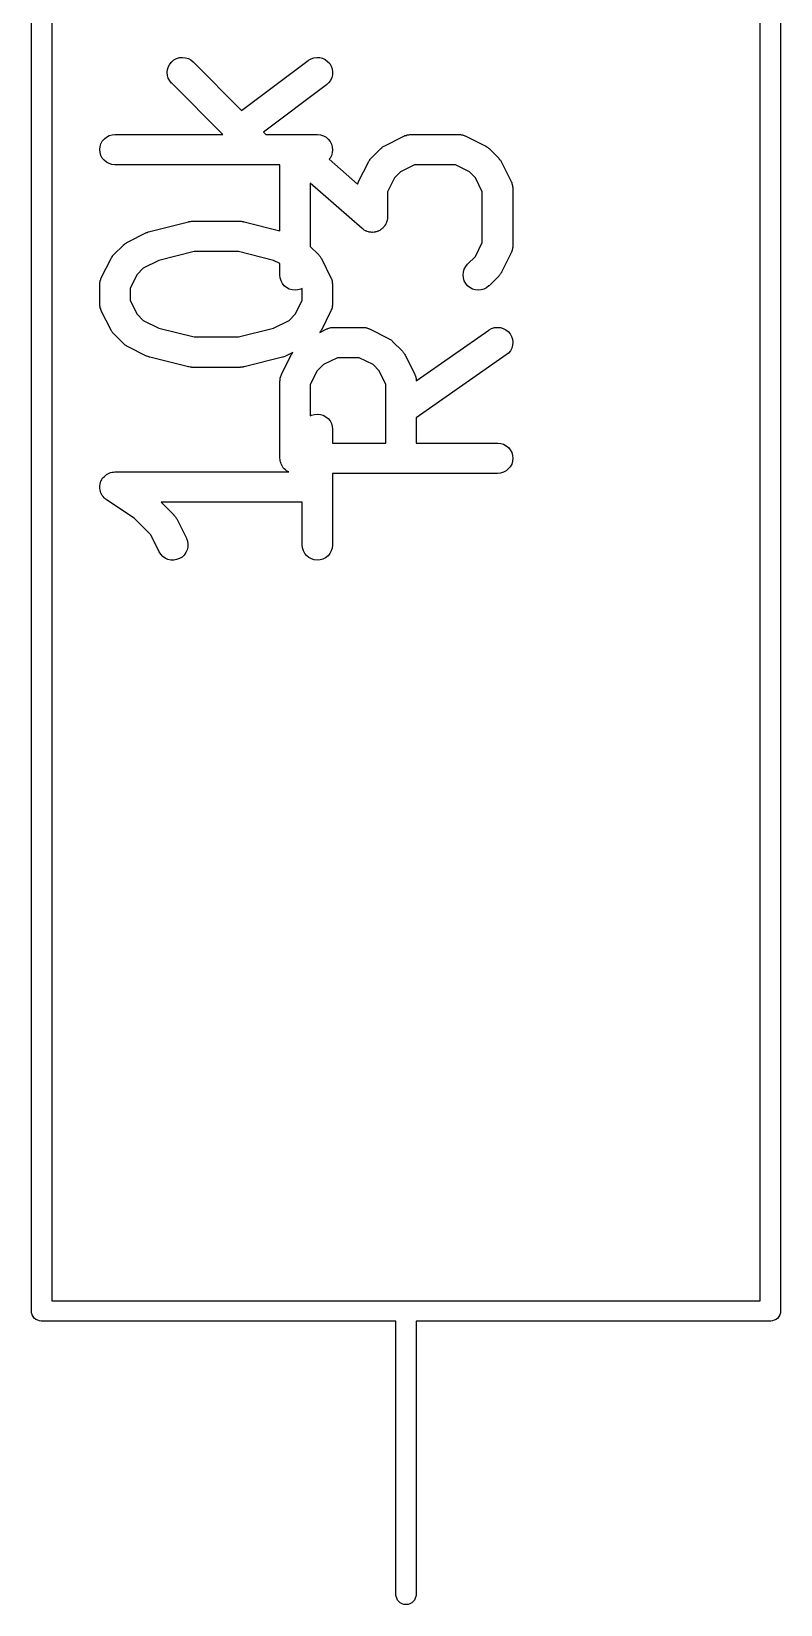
# Model space of a CAD drawing. Extents: x 118.6 to 187.3, y -130.9 to -41.9.
# Drawn here: x 164.52 to 168.22, y -54.66 to -46.89 of the extents above; entities that cross this region are included whole.
import ezdxf

# ---------------------------------------------------------------- set-up
doc = ezdxf.new("R2010")
doc.units = 0
doc.layers.add('BLACK', color=7, linetype='CONTINUOUS')

msp = doc.modelspace()

# ---------------------------------------------------------------- linework, layer by layer
at = {"layer": 'BLACK', "linetype": 'CONTINUOUS'}
for p, q in [((164.52, -53.2075), (164.52, -43.3124)), ((168.22, -43.3124), (168.22, -53.2076)), ((164.62, -43.36), (164.62, -53.16)), ((168.12, -53.16), (168.12, -43.36)), ((165.191, -47.0925), (165.192, -47.078)), ((165.192, -47.078), (165.197, -47.064)), ((165.197, -47.064), (165.204, -47.0512)), ((165.204, -47.0512), (165.213, -47.0399)), ((165.213, -47.0399), (165.224, -47.0307)), ((165.224, -47.0307), (165.237, -47.0239)), ((165.237, -47.0239), (165.251, -47.0197)), ((165.251, -47.0197), (165.266, -47.0183)), ((165.266, -47.0183), (165.281, -47.0198)), ((165.281, -47.0198), (165.295, -47.0241)), ((165.295, -47.0241), (165.307, -47.031)), ((165.307, -47.031), (165.319, -47.0403)), ((165.319, -47.0403), (165.558, -47.28)), ((165.558, -47.28), (165.887, -47.0333)), ((165.887, -47.0333), (165.888, -47.0327)), ((165.888, -47.0327), (165.901, -47.0253)), ((165.901, -47.0253), (165.915, -47.0205)), ((165.915, -47.0205), (165.929, -47.0184)), ((165.929, -47.0184), (165.944, -47.0192)), ((165.944, -47.0192), (165.958, -47.0228)), ((165.958, -47.0228), (165.971, -47.0291)), ((165.971, -47.0291), (165.983, -47.0379)), ((165.983, -47.0379), (165.993, -47.0488)), ((165.993, -47.0488), (166, -47.0613)), ((166, -47.0613), (166.005, -47.0751)), ((166.005, -47.0751), (166.007, -47.0896)), ((165.192, -47.1071), (165.191, -47.0925)), ((165.196, -47.1212), (165.192, -47.1071)), ((165.203, -47.1342), (165.196, -47.1212)), ((165.212, -47.1456), (165.203, -47.1342)), ((165.213, -47.1464), (165.212, -47.1456)), ((165.466, -47.3993), (165.213, -47.1464)), ((165.977, -47.1533), (165.666, -47.3872)), ((165.988, -47.1435), (165.977, -47.1533)), ((165.997, -47.1317), (165.988, -47.1435)), ((166.003, -47.1184), (165.997, -47.1317)), ((166.007, -47.1042), (166.003, -47.1184)), ((166.007, -47.0896), (166.007, -47.1042)), ((165.666, -47.3872), (165.678, -47.3993)), ((164.857, -47.4738), (164.859, -47.4592)), ((164.859, -47.4883), (164.857, -47.4738)), ((164.859, -47.4592), (164.863, -47.4452)), ((164.863, -47.4452), (164.87, -47.4323)), ((164.87, -47.4323), (164.88, -47.4211)), ((164.88, -47.4211), (164.891, -47.4118)), ((164.891, -47.4118), (164.904, -47.4049)), ((164.904, -47.4049), (164.918, -47.4007)), ((164.918, -47.4007), (164.932, -47.3993)), ((164.932, -47.3993), (165.466, -47.3993)), ((165.678, -47.3993), (165.932, -47.3993)), ((165.932, -47.3993), (165.933, -47.3993)), ((165.933, -47.3993), (165.948, -47.4009)), ((165.948, -47.4009), (165.962, -47.4053)), ((165.962, -47.4053), (165.975, -47.4124)), ((165.975, -47.4124), (165.986, -47.4218)), ((165.986, -47.4218), (165.995, -47.4332)), ((165.995, -47.4332), (166.002, -47.4462)), ((166.002, -47.4462), (166.006, -47.4602)), ((166.006, -47.4602), (166.007, -47.4748)), ((166.198, -47.5165), (166.246, -47.4689)), ((166.246, -47.4681), (166.25, -47.4655)), ((166.246, -47.4689), (166.246, -47.4681)), ((166.25, -47.4655), (166.253, -47.4626)), ((166.253, -47.4626), (166.255, -47.4609)), ((166.255, -47.4609), (166.258, -47.459)), ((166.258, -47.459), (166.261, -47.4571)), ((166.261, -47.4571), (166.265, -47.4548)), ((166.265, -47.4548), (166.36, -47.4072)), ((166.36, -47.4072), (166.361, -47.4067)), ((166.361, -47.4067), (166.363, -47.406)), ((166.363, -47.406), (166.365, -47.4049)), ((166.365, -47.4049), (166.37, -47.4035)), ((166.37, -47.4035), (166.375, -47.4017)), ((166.375, -47.4017), (166.377, -47.4014)), ((166.377, -47.4014), (166.379, -47.4007)), ((166.379, -47.4007), (166.384, -47.4002)), ((166.384, -47.4002), (166.389, -47.3994)), ((166.389, -47.3994), (166.392, -47.3995)), ((166.392, -47.3995), (166.394, -47.3993)), ((166.394, -47.3993), (166.632, -47.3993)), ((166.632, -47.3993), (166.633, -47.3993)), ((166.633, -47.3993), (166.635, -47.3995)), ((166.635, -47.3995), (166.637, -47.3995)), ((166.637, -47.3995), (166.642, -47.4004)), ((166.642, -47.4004), (166.647, -47.4009)), ((166.647, -47.4009), (166.65, -47.4016)), ((166.65, -47.4016), (166.652, -47.402)), ((166.652, -47.402), (166.657, -47.4038)), ((166.657, -47.4038), (166.661, -47.4053)), ((166.661, -47.4053), (166.663, -47.4064)), ((166.663, -47.4064), (166.665, -47.4072)), ((166.665, -47.4072), (166.761, -47.4548)), ((166.761, -47.4548), (166.762, -47.4553)), ((166.762, -47.4553), (166.765, -47.4576)), ((166.765, -47.4576), (166.769, -47.4596)), ((166.769, -47.4596), (166.771, -47.4616)), ((166.771, -47.4616), (166.774, -47.4633)), ((166.774, -47.4633), (166.777, -47.4662)), ((166.777, -47.4662), (166.78, -47.4689)), ((166.78, -47.4689), (166.828, -47.5165)), ((164.863, -47.5024), (164.859, -47.4883)), ((164.87, -47.5154), (164.863, -47.5024)), ((164.879, -47.5268), (164.87, -47.5154)), ((164.89, -47.5362), (164.879, -47.5268)), ((164.903, -47.5432), (164.89, -47.5362)), ((164.917, -47.5476), (164.903, -47.5432)), ((164.931, -47.5493), (164.917, -47.5476)), ((164.932, -47.5493), (164.931, -47.5493)), ((165.747, -47.5493), (164.932, -47.5493)), ((165.747, -47.8745), (165.747, -47.5493)), ((165.995, -47.5162), (165.99, -47.5215)), ((165.99, -47.5215), (166.131, -47.6447)), ((166.002, -47.5033), (165.995, -47.5162)), ((166.006, -47.4894), (166.002, -47.5033)), ((166.007, -47.4748), (166.006, -47.4894)), ((166.136, -47.6312), (166.184, -47.536)), ((166.184, -47.535), (166.187, -47.5315)), ((166.184, -47.536), (166.184, -47.535)), ((166.187, -47.5315), (166.189, -47.5278)), ((166.189, -47.5278), (166.191, -47.5254)), ((166.191, -47.5254), (166.192, -47.5228)), ((166.192, -47.5228), (166.195, -47.5197)), ((166.195, -47.5197), (166.198, -47.5165)), ((166.412, -47.5493), (166.343, -47.5835)), ((166.614, -47.5493), (166.412, -47.5493)), ((166.683, -47.5835), (166.614, -47.5493)), ((166.828, -47.5165), (166.829, -47.5172)), ((166.829, -47.5172), (166.831, -47.5205)), ((166.831, -47.5205), (166.834, -47.5236)), ((166.834, -47.5236), (166.836, -47.5262)), ((166.836, -47.5262), (166.838, -47.5287)), ((166.838, -47.5287), (166.84, -47.5324)), ((166.84, -47.5324), (166.842, -47.536)), ((166.842, -47.536), (166.889, -47.6312)), ((166.313, -47.6139), (166.278, -47.6825)), ((166.343, -47.5835), (166.313, -47.6139)), ((166.713, -47.6139), (166.683, -47.5835)), ((166.747, -47.6825), (166.713, -47.6139)), ((166.154, -47.8641), (165.897, -47.6396)), ((165.897, -47.6396), (165.897, -47.9523)), ((166.131, -47.6447), (166.133, -47.6401)), ((166.133, -47.6401), (166.134, -47.6352)), ((166.134, -47.6352), (166.135, -47.6333)), ((166.135, -47.6333), (166.136, -47.6312)), ((166.278, -47.6825), (166.278, -47.8076)), ((166.747, -47.9328), (166.747, -47.6825)), ((166.889, -47.6312), (166.89, -47.6322)), ((166.89, -47.6322), (166.891, -47.6342)), ((166.891, -47.6342), (166.892, -47.6362)), ((166.892, -47.6362), (166.893, -47.6411)), ((166.893, -47.6411), (166.895, -47.6459)), ((166.895, -47.6459), (166.895, -47.6481)), ((166.895, -47.6481), (166.896, -47.6502)), ((166.896, -47.6502), (166.896, -47.6553)), ((166.896, -47.6553), (166.897, -47.6604)), ((166.897, -47.6604), (166.897, -47.6626)), ((166.897, -47.6626), (166.897, -47.6648)), ((166.897, -47.6648), (166.897, -47.9505)), ((165.105, -47.8777), (165.295, -47.8301)), ((165.295, -47.8301), (165.296, -47.8298)), ((165.296, -47.8298), (165.297, -47.8297)), ((165.297, -47.8297), (165.299, -47.8293)), ((165.299, -47.8293), (165.305, -47.8287)), ((165.305, -47.8287), (165.311, -47.8279)), ((165.311, -47.8279), (165.312, -47.828)), ((165.312, -47.828), (165.313, -47.8279)), ((165.313, -47.8279), (165.551, -47.8279)), ((165.551, -47.8279), (165.552, -47.8279)), ((165.552, -47.8279), (165.554, -47.828)), ((165.554, -47.828), (165.555, -47.8279)), ((165.555, -47.8279), (165.561, -47.8288)), ((165.561, -47.8288), (165.567, -47.8295)), ((165.567, -47.8295), (165.568, -47.8299)), ((165.568, -47.8299), (165.57, -47.8301)), ((165.57, -47.8301), (165.747, -47.8745)), ((166.256, -47.8612), (166.252, -47.8642)), ((166.258, -47.8592), (166.256, -47.8612)), ((166.259, -47.8574), (166.258, -47.8592)), ((166.262, -47.8536), (166.259, -47.8574)), ((166.265, -47.85), (166.262, -47.8536)), ((166.266, -47.8477), (166.265, -47.85)), ((166.268, -47.8456), (166.266, -47.8477)), ((166.27, -47.8413), (166.268, -47.8456)), ((166.272, -47.8372), (166.27, -47.8413)), ((166.273, -47.8347), (166.272, -47.8372)), ((166.274, -47.8323), (166.273, -47.8347)), ((166.275, -47.8277), (166.274, -47.8323)), ((166.277, -47.8232), (166.275, -47.8277)), ((166.278, -47.818), (166.277, -47.8206)), ((166.277, -47.8206), (166.277, -47.8232)), ((166.278, -47.8076), (166.278, -47.8087)), ((166.278, -47.8087), (166.278, -47.8133)), ((166.278, -47.8133), (166.278, -47.818)), ((164.979, -47.9417), (164.982, -47.9388)), ((164.982, -47.9388), (164.984, -47.9371)), ((164.984, -47.9371), (164.987, -47.9352)), ((164.987, -47.9352), (164.991, -47.9333)), ((164.991, -47.9333), (164.994, -47.931)), ((164.994, -47.931), (165.089, -47.8834)), ((165.089, -47.8834), (165.09, -47.8829)), ((165.09, -47.8829), (165.091, -47.8828)), ((165.091, -47.8826), (165.097, -47.8803)), ((165.091, -47.8828), (165.091, -47.8826)), ((165.097, -47.8803), (165.104, -47.8779)), ((165.104, -47.8778), (165.105, -47.8777)), ((165.104, -47.8779), (165.104, -47.8778)), ((166.158, -47.8668), (166.154, -47.8641)), ((166.161, -47.8698), (166.158, -47.8668)), ((166.164, -47.871), (166.161, -47.8698)), ((166.166, -47.8726), (166.164, -47.871)), ((166.17, -47.8745), (166.166, -47.8726)), ((166.174, -47.8768), (166.17, -47.8745)), ((166.177, -47.8775), (166.174, -47.8768)), ((166.179, -47.8786), (166.177, -47.8775)), ((166.184, -47.8797), (166.179, -47.8786)), ((166.188, -47.8811), (166.184, -47.8797)), ((166.191, -47.8814), (166.188, -47.8811)), ((166.193, -47.882), (166.191, -47.8814)), ((166.198, -47.8821), (166.193, -47.882)), ((166.203, -47.8826), (166.198, -47.8821)), ((166.205, -47.8824), (166.203, -47.8826)), ((166.208, -47.8825), (166.205, -47.8824)), ((166.213, -47.8817), (166.208, -47.8825)), ((166.217, -47.8813), (166.213, -47.8817)), ((166.22, -47.8805), (166.217, -47.8813)), ((166.223, -47.8801), (166.22, -47.8805)), ((166.227, -47.8785), (166.223, -47.8801)), ((166.231, -47.8772), (166.227, -47.8785)), ((166.234, -47.8759), (166.231, -47.8772)), ((166.236, -47.875), (166.234, -47.8759)), ((166.24, -47.8726), (166.236, -47.875)), ((166.244, -47.8704), (166.24, -47.8726)), ((166.246, -47.8687), (166.244, -47.8704)), ((166.249, -47.8673), (166.246, -47.8687)), ((166.252, -47.8642), (166.249, -47.8673)), ((166.713, -48.0013), (166.747, -47.9328)), ((164.865, -48.1074), (164.913, -48.0122)), ((164.913, -48.0112), (164.916, -48.0077)), ((164.913, -48.0122), (164.913, -48.0112)), ((164.916, -48.0077), (164.918, -48.004)), ((164.918, -48.004), (164.92, -48.0016)), ((164.92, -48.0016), (164.921, -47.999)), ((164.921, -47.999), (164.924, -47.9959)), ((164.924, -47.9959), (164.927, -47.9927)), ((164.927, -47.9927), (164.975, -47.9451)), ((164.975, -47.9443), (164.979, -47.9417)), ((164.975, -47.9451), (164.975, -47.9443)), ((165.323, -47.9779), (165.149, -48.0212)), ((165.542, -47.9779), (165.323, -47.9779)), ((165.716, -48.0212), (165.542, -47.9779)), ((165.897, -47.9523), (165.938, -47.9927)), ((165.938, -47.9927), (165.939, -47.9934)), ((165.939, -47.9934), (165.941, -47.9967)), ((165.941, -47.9967), (165.944, -47.9998)), ((165.944, -47.9998), (165.946, -48.0024)), ((165.946, -48.0024), (165.948, -48.0049)), ((165.948, -48.0049), (165.95, -48.0086)), ((165.95, -48.0086), (165.952, -48.0122)), ((165.952, -48.0122), (165.999, -48.1074)), ((166.674, -48.0403), (166.713, -48.0013)), ((166.889, -47.984), (166.842, -48.0793)), ((166.89, -47.982), (166.889, -47.984)), ((166.891, -47.98), (166.89, -47.982)), ((166.893, -47.9751), (166.891, -47.98)), ((166.895, -47.9703), (166.893, -47.9751)), ((166.896, -47.9661), (166.895, -47.9682)), ((166.895, -47.9682), (166.895, -47.9703)), ((166.897, -47.9559), (166.896, -47.961)), ((166.896, -47.961), (166.896, -47.9661)), ((166.897, -47.9505), (166.897, -47.9515)), ((166.897, -47.9515), (166.897, -47.9537)), ((166.897, -47.9537), (166.897, -47.9559)), ((165.042, -48.0901), (165.007, -48.1587)), ((165.072, -48.0597), (165.042, -48.0901)), ((165.149, -48.0212), (165.072, -48.0597)), ((165.747, -48.0371), (165.716, -48.0212)), ((165.747, -48.0933), (165.747, -48.0371)), ((165.749, -48.1079), (165.747, -48.0933)), ((166.652, -48.0931), (166.654, -48.0785)), ((166.654, -48.1076), (166.652, -48.0931)), ((166.654, -48.0785), (166.658, -48.0645)), ((166.658, -48.0645), (166.665, -48.0516)), ((166.665, -48.0516), (166.674, -48.0403)), ((166.83, -48.0955), (166.828, -48.0987)), ((166.833, -48.0925), (166.83, -48.0955)), ((166.835, -48.0898), (166.833, -48.0925)), ((166.837, -48.0874), (166.835, -48.0898)), ((166.839, -48.0837), (166.837, -48.0874)), ((166.841, -48.0802), (166.839, -48.0837)), ((166.842, -48.0793), (166.841, -48.0802)), ((164.857, -48.1399), (164.858, -48.1377)), ((164.857, -48.141), (164.857, -48.1399)), ((164.857, -48.2362), (164.857, -48.141)), ((164.858, -48.1304), (164.859, -48.1254)), ((164.858, -48.1355), (164.858, -48.1304)), ((164.858, -48.1377), (164.858, -48.1355)), ((164.859, -48.1254), (164.86, -48.1233)), ((164.86, -48.1211), (164.862, -48.1163)), ((164.86, -48.1233), (164.86, -48.1211)), ((164.862, -48.1163), (164.863, -48.1114)), ((164.863, -48.1114), (164.865, -48.1095)), ((164.865, -48.1095), (164.865, -48.1074)), ((165.007, -48.1587), (165.007, -48.2185)), ((165.753, -48.1219), (165.749, -48.1079)), ((165.76, -48.1348), (165.753, -48.1219)), ((165.769, -48.1462), (165.76, -48.1348)), ((165.78, -48.1555), (165.769, -48.1462)), ((165.793, -48.1625), (165.78, -48.1555)), ((165.807, -48.1668), (165.793, -48.1625)), ((165.822, -48.1683), (165.807, -48.1668)), ((165.836, -48.167), (165.822, -48.1683)), ((165.85, -48.1629), (165.836, -48.167)), ((165.857, -48.1593), (165.85, -48.1629)), ((165.857, -48.2185), (165.857, -48.1593)), ((165.999, -48.1074), (166, -48.1083)), ((166, -48.1083), (166.001, -48.1104)), ((166.001, -48.1104), (166.002, -48.1124)), ((166.002, -48.1124), (166.003, -48.1173)), ((166.003, -48.1173), (166.005, -48.1221)), ((166.005, -48.1221), (166.005, -48.1243)), ((166.005, -48.1243), (166.006, -48.1264)), ((166.006, -48.1264), (166.006, -48.1315)), ((166.006, -48.1315), (166.007, -48.1365)), ((166.007, -48.1365), (166.007, -48.1388)), ((166.007, -48.1388), (166.007, -48.141)), ((166.007, -48.141), (166.007, -48.2362)), ((166.658, -48.1217), (166.654, -48.1076)), ((166.665, -48.1346), (166.658, -48.1217)), ((166.674, -48.146), (166.665, -48.1346)), ((166.685, -48.1554), (166.674, -48.146)), ((166.698, -48.1624), (166.685, -48.1554)), ((166.712, -48.1667), (166.698, -48.1624)), ((166.726, -48.1683), (166.712, -48.1667)), ((166.741, -48.1671), (166.726, -48.1683)), ((166.755, -48.163), (166.741, -48.1671)), ((166.768, -48.1562), (166.755, -48.163)), ((166.779, -48.1471), (166.768, -48.1562)), ((166.78, -48.1464), (166.779, -48.1471)), ((166.828, -48.0987), (166.78, -48.1464)), ((164.858, -48.2384), (164.857, -48.2362)), ((164.858, -48.2406), (164.858, -48.2384)), ((164.858, -48.2457), (164.858, -48.2406)), ((164.859, -48.2508), (164.858, -48.2457)), ((164.859, -48.2529), (164.859, -48.2508)), ((165.007, -48.2185), (165.042, -48.287)), ((165.823, -48.287), (165.857, -48.2185)), ((166.007, -48.2416), (166.006, -48.2467)), ((166.006, -48.2467), (166.006, -48.2518)), ((166.007, -48.2362), (166.007, -48.2372)), ((166.007, -48.2372), (166.007, -48.2394)), ((166.007, -48.2394), (166.007, -48.2416)), ((164.86, -48.2551), (164.859, -48.2529)), ((164.862, -48.2599), (164.86, -48.2551)), ((164.863, -48.2648), (164.862, -48.2599)), ((164.864, -48.2667), (164.863, -48.2648)), ((164.865, -48.2688), (164.864, -48.2667)), ((164.865, -48.2697), (164.865, -48.2688)), ((164.913, -48.365), (164.865, -48.2697)), ((165.042, -48.287), (165.072, -48.3174)), ((165.072, -48.3174), (165.149, -48.3559)), ((165.716, -48.3559), (165.793, -48.3174)), ((165.793, -48.3174), (165.823, -48.287)), ((165.999, -48.2697), (165.952, -48.365)), ((166, -48.2677), (165.999, -48.2697)), ((166.001, -48.2657), (166, -48.2677)), ((166.003, -48.2609), (166.001, -48.2657)), ((166.005, -48.2561), (166.003, -48.2609)), ((166.006, -48.2518), (166.005, -48.2539)), ((166.005, -48.2539), (166.005, -48.2561)), ((164.915, -48.3685), (164.913, -48.365)), ((164.917, -48.3723), (164.915, -48.3685)), ((164.919, -48.3747), (164.917, -48.3723)), ((164.921, -48.3774), (164.919, -48.3747)), ((164.924, -48.3804), (164.921, -48.3774)), ((164.926, -48.3837), (164.924, -48.3804)), ((164.927, -48.3845), (164.926, -48.3837)), ((164.975, -48.4321), (164.927, -48.3845)), ((165.149, -48.3559), (165.323, -48.3993)), ((165.323, -48.3993), (165.542, -48.3993)), ((165.542, -48.3993), (165.716, -48.3559)), ((165.944, -48.3772), (165.979, -48.3596)), ((165.945, -48.3756), (165.944, -48.3772)), ((165.947, -48.3731), (165.945, -48.3756)), ((165.949, -48.3694), (165.947, -48.3731)), ((165.951, -48.3659), (165.949, -48.3694)), ((165.952, -48.365), (165.951, -48.3659)), ((165.979, -48.3596), (165.98, -48.3591)), ((165.98, -48.3591), (165.982, -48.3584)), ((165.982, -48.3584), (165.984, -48.3573)), ((165.984, -48.3573), (165.989, -48.3558)), ((165.989, -48.3558), (165.994, -48.3541)), ((165.994, -48.3541), (165.996, -48.3537)), ((165.996, -48.3537), (165.998, -48.3531)), ((165.998, -48.3531), (166.003, -48.3526)), ((166.003, -48.3526), (166.008, -48.3518)), ((166.008, -48.3518), (166.011, -48.3519)), ((166.011, -48.3519), (166.013, -48.3517)), ((166.013, -48.3517), (166.156, -48.3517)), ((166.156, -48.3517), (166.157, -48.3517)), ((166.157, -48.3517), (166.159, -48.3519)), ((166.159, -48.3519), (166.161, -48.3519)), ((166.161, -48.3519), (166.166, -48.3527)), ((166.166, -48.3527), (166.171, -48.3533)), ((166.171, -48.3533), (166.173, -48.354)), ((166.173, -48.354), (166.176, -48.3543)), ((166.176, -48.3543), (166.18, -48.3562)), ((166.18, -48.3562), (166.185, -48.3577)), ((166.185, -48.3577), (166.187, -48.3588)), ((166.187, -48.3588), (166.189, -48.3596)), ((166.189, -48.3596), (166.284, -48.4072)), ((166.421, -48.616), (166.779, -48.3652)), ((166.779, -48.3652), (166.78, -48.3646)), ((166.78, -48.3646), (166.793, -48.3576)), ((166.793, -48.3576), (166.807, -48.3532)), ((166.807, -48.3532), (166.822, -48.3517)), ((166.822, -48.3517), (166.836, -48.3529)), ((166.836, -48.3529), (166.85, -48.357)), ((166.85, -48.357), (166.863, -48.3638)), ((166.863, -48.3638), (166.875, -48.3729)), ((166.875, -48.3729), (166.884, -48.3841)), ((166.884, -48.3841), (166.891, -48.3969)), ((166.891, -48.3969), (166.896, -48.4108)), ((164.978, -48.4348), (164.975, -48.4321)), ((164.981, -48.4377), (164.978, -48.4348)), ((164.983, -48.4394), (164.981, -48.4377)), ((164.986, -48.4414), (164.983, -48.4394)), ((164.99, -48.4434), (164.986, -48.4414)), ((164.993, -48.4457), (164.99, -48.4434)), ((164.994, -48.4461), (164.993, -48.4457)), ((165.089, -48.4937), (164.994, -48.4461)), ((165.811, -48.4761), (165.775, -48.4937)), ((165.803, -48.4874), (165.806, -48.4839)), ((165.806, -48.4839), (165.808, -48.4802)), ((165.808, -48.4802), (165.81, -48.4778)), ((165.81, -48.4778), (165.811, -48.4761)), ((166.284, -48.4072), (166.285, -48.4077)), ((166.285, -48.4077), (166.289, -48.41)), ((166.289, -48.41), (166.293, -48.412)), ((166.293, -48.412), (166.295, -48.4139)), ((166.295, -48.4139), (166.298, -48.4156)), ((166.298, -48.4156), (166.301, -48.4186)), ((166.301, -48.4186), (166.304, -48.4213)), ((166.304, -48.4213), (166.352, -48.4689)), ((166.352, -48.4689), (166.352, -48.4696)), ((166.352, -48.4696), (166.355, -48.4729)), ((166.355, -48.4729), (166.358, -48.476)), ((166.358, -48.476), (166.36, -48.4786)), ((166.36, -48.4786), (166.361, -48.4811)), ((166.361, -48.4811), (166.363, -48.4848)), ((166.877, -48.4786), (166.865, -48.4881)), ((166.886, -48.4671), (166.877, -48.4786)), ((166.892, -48.454), (166.886, -48.4671)), ((166.896, -48.44), (166.892, -48.454)), ((166.896, -48.4108), (166.897, -48.4254)), ((166.897, -48.4254), (166.896, -48.44)), ((165.09, -48.4939), (165.089, -48.4937)), ((165.09, -48.4941), (165.09, -48.4939)), ((165.096, -48.4965), (165.09, -48.4941)), ((165.103, -48.499), (165.096, -48.4965)), ((165.104, -48.4992), (165.103, -48.499)), ((165.103, -48.499), (165.103, -48.499)), ((165.105, -48.4994), (165.104, -48.4992)), ((165.295, -48.547), (165.105, -48.4994)), ((165.296, -48.5472), (165.295, -48.547)), ((165.298, -48.5476), (165.296, -48.5472)), ((165.304, -48.5483), (165.298, -48.5476)), ((165.31, -48.5492), (165.304, -48.5483)), ((165.311, -48.5491), (165.31, -48.5492)), ((165.312, -48.5493), (165.311, -48.5491)), ((165.313, -48.5493), (165.312, -48.5493)), ((165.551, -48.5493), (165.313, -48.5493)), ((165.553, -48.5492), (165.551, -48.5493)), ((165.554, -48.5492), (165.553, -48.5492)), ((165.56, -48.5484), (165.554, -48.5492)), ((165.566, -48.5479), (165.56, -48.5484)), ((165.567, -48.5475), (165.566, -48.5479)), ((165.569, -48.5473), (165.567, -48.5475)), ((165.57, -48.547), (165.569, -48.5473)), ((165.76, -48.4994), (165.57, -48.547)), ((165.755, -48.5836), (165.803, -48.4884)), ((165.761, -48.4993), (165.76, -48.4993)), ((165.76, -48.4993), (165.76, -48.4994)), ((165.767, -48.4969), (165.761, -48.4993)), ((165.774, -48.4945), (165.767, -48.4969)), ((165.775, -48.4942), (165.774, -48.4943)), ((165.774, -48.4943), (165.774, -48.4945)), ((165.775, -48.4937), (165.775, -48.4942)), ((165.803, -48.4884), (165.803, -48.4874)), ((165.962, -48.5359), (165.932, -48.5663)), ((166.031, -48.5017), (165.962, -48.5359)), ((166.138, -48.5017), (166.031, -48.5017)), ((166.207, -48.5359), (166.138, -48.5017)), ((166.237, -48.5663), (166.207, -48.5359)), ((166.363, -48.4848), (166.366, -48.4884)), ((166.366, -48.4884), (166.413, -48.5836)), ((166.865, -48.4881), (166.421, -48.799)), ((165.747, -48.6161), (165.748, -48.6139)), ((165.747, -48.6171), (165.747, -48.6161)), ((165.747, -48.9981), (165.747, -48.6171)), ((165.748, -48.6066), (165.749, -48.6015)), ((165.748, -48.6117), (165.748, -48.6066)), ((165.748, -48.6139), (165.748, -48.6117)), ((165.749, -48.6015), (165.75, -48.5995)), ((165.75, -48.5973), (165.752, -48.5925)), ((165.75, -48.5995), (165.75, -48.5973)), ((165.752, -48.5925), (165.753, -48.5876)), ((165.753, -48.5876), (165.755, -48.5857)), ((165.755, -48.5857), (165.755, -48.5836)), ((165.932, -48.5663), (165.897, -48.6348)), ((165.897, -48.6348), (165.897, -48.7893)), ((166.271, -48.6348), (166.237, -48.5663)), ((166.271, -48.9231), (166.271, -48.6348)), ((166.413, -48.5836), (166.414, -48.5845)), ((166.414, -48.5845), (166.414, -48.5866)), ((166.414, -48.5866), (166.416, -48.5886)), ((166.416, -48.5886), (166.417, -48.5935)), ((166.417, -48.5935), (166.419, -48.5983)), ((166.419, -48.5983), (166.419, -48.6005)), ((166.419, -48.6005), (166.42, -48.6026)), ((166.42, -48.6026), (166.42, -48.6077)), ((166.42, -48.6077), (166.421, -48.6127)), ((166.421, -48.6127), (166.421, -48.6149)), ((166.421, -48.6149), (166.421, -48.616)), ((165.897, -48.7893), (165.904, -48.7857)), ((165.904, -48.7857), (165.918, -48.7816)), ((165.918, -48.7816), (165.933, -48.7802)), ((165.933, -48.7802), (165.947, -48.7818)), ((165.947, -48.7818), (165.961, -48.7861)), ((165.961, -48.7861), (165.974, -48.7931)), ((165.974, -48.7931), (165.986, -48.8024)), ((165.986, -48.8024), (165.995, -48.8137)), ((165.995, -48.8137), (166.002, -48.8267)), ((166.002, -48.8267), (166.006, -48.8407)), ((166.006, -48.8407), (166.007, -48.8552)), ((166.007, -48.8552), (166.007, -48.9231)), ((166.421, -48.799), (166.421, -48.9231)), ((166.007, -48.9231), (166.271, -48.9231)), ((166.421, -48.9231), (166.822, -48.9231)), ((166.822, -48.9231), (166.823, -48.9231)), ((166.823, -48.9231), (166.838, -48.9247)), ((166.838, -48.9247), (166.852, -48.9292)), ((166.852, -48.9292), (166.865, -48.9362)), ((166.865, -48.9362), (166.876, -48.9456)), ((166.876, -48.9456), (166.885, -48.957)), ((165.748, -49.0051), (165.747, -48.9981)), ((165.749, -49.0121), (165.748, -49.0051)), ((165.749, -49.0124), (165.749, -49.0121)), ((165.749, -49.0127), (165.749, -49.0124)), ((165.751, -49.0194), (165.749, -49.0127)), ((165.753, -49.0262), (165.751, -49.0194)), ((165.753, -49.0264), (165.753, -49.0262)), ((165.753, -49.0267), (165.753, -49.0264)), ((165.756, -49.0329), (165.753, -49.0267)), ((166.885, -48.957), (166.892, -48.97)), ((166.892, -49.0272), (166.885, -49.04)), ((166.892, -48.97), (166.896, -48.984)), ((166.896, -49.0132), (166.892, -49.0272)), ((166.896, -48.984), (166.897, -48.9986)), ((166.897, -48.9986), (166.896, -49.0132)), ((164.863, -49.1118), (164.867, -49.1051)), ((164.867, -49.1051), (164.87, -49.099)), ((164.87, -49.0989), (164.875, -49.0933)), ((164.87, -49.099), (164.87, -49.0989)), ((164.87, -49.099), (164.87, -49.099)), ((164.875, -49.0933), (164.88, -49.0877)), ((164.88, -49.0877), (164.885, -49.0829)), ((164.88, -49.0877), (164.88, -49.0877)), ((164.88, -49.0877), (164.88, -49.0877)), ((164.885, -49.0829), (164.891, -49.0785)), ((164.891, -49.0784), (164.898, -49.0748)), ((164.891, -49.0785), (164.891, -49.0784)), ((164.891, -49.0785), (164.891, -49.0785)), ((164.898, -49.0748), (164.904, -49.0716)), ((164.904, -49.0716), (164.911, -49.0695)), ((164.904, -49.0716), (164.904, -49.0716)), ((164.904, -49.0716), (164.904, -49.0716)), ((164.911, -49.0695), (164.918, -49.0674)), ((164.918, -49.0674), (164.925, -49.0667)), ((164.918, -49.0674), (164.918, -49.0674)), ((164.918, -49.0674), (164.918, -49.0674)), ((164.925, -49.0667), (164.932, -49.066)), ((164.932, -49.066), (165.791, -49.066)), ((165.76, -49.0392), (165.756, -49.0329)), ((165.76, -49.0394), (165.76, -49.0392)), ((165.76, -49.0396), (165.76, -49.0394)), ((165.764, -49.0451), (165.76, -49.0396)), ((165.769, -49.0506), (165.764, -49.0451)), ((165.769, -49.0507), (165.769, -49.0506)), ((165.769, -49.0509), (165.769, -49.0507)), ((165.775, -49.0554), (165.769, -49.0509)), ((165.78, -49.06), (165.775, -49.0554)), ((165.78, -49.0601), (165.78, -49.06)), ((165.78, -49.0603), (165.78, -49.0601)), ((165.787, -49.0636), (165.78, -49.0603)), ((165.791, -49.066), (165.787, -49.0636)), ((166.822, -49.0731), (166.007, -49.0731)), ((166.007, -49.0731), (166.007, -49.4267)), ((166.837, -49.0717), (166.822, -49.0731)), ((166.851, -49.0674), (166.837, -49.0717)), ((166.864, -49.0606), (166.851, -49.0674)), ((166.875, -49.0513), (166.864, -49.0606)), ((166.885, -49.04), (166.875, -49.0513)), ((164.857, -49.1403), (164.858, -49.133)), ((164.857, -49.1404), (164.857, -49.1403)), ((164.858, -49.148), (164.857, -49.1404)), ((164.857, -49.1404), (164.857, -49.1404)), ((164.858, -49.133), (164.859, -49.1259)), ((164.859, -49.1549), (164.858, -49.148)), ((164.859, -49.1258), (164.861, -49.1187)), ((164.859, -49.1259), (164.859, -49.1258)), ((164.859, -49.1258), (164.859, -49.1258)), ((164.859, -49.155), (164.859, -49.1549)), ((164.859, -49.1549), (164.859, -49.1549)), ((164.861, -49.1622), (164.859, -49.155)), ((164.861, -49.1187), (164.863, -49.1119)), ((164.863, -49.1689), (164.861, -49.1622)), ((164.863, -49.1119), (164.863, -49.1118)), ((164.863, -49.1118), (164.863, -49.1118)), ((164.863, -49.169), (164.863, -49.1689)), ((164.866, -49.1752), (164.863, -49.169)), ((164.863, -49.169), (164.863, -49.169)), ((164.87, -49.1819), (164.866, -49.1752)), ((164.87, -49.182), (164.87, -49.1819)), ((164.874, -49.1877), (164.87, -49.182)), ((164.87, -49.182), (164.87, -49.182)), ((164.879, -49.1933), (164.874, -49.1877)), ((164.879, -49.1934), (164.879, -49.1933)), ((164.884, -49.1982), (164.879, -49.1934)), ((164.879, -49.1934), (164.879, -49.1934)), ((164.89, -49.2028), (164.884, -49.1982)), ((164.891, -49.2034), (164.89, -49.2028)), ((164.89, -49.2028), (164.89, -49.2028)), ((164.89, -49.2028), (164.89, -49.2028)), ((164.89, -49.2028), (164.89, -49.2028)), ((165.027, -49.2945), (164.891, -49.2034)), ((165.857, -49.216), (165.161, -49.216)), ((165.161, -49.216), (165.224, -49.2784)), ((165.857, -49.4267), (165.857, -49.216)), ((165.109, -49.3759), (165.027, -49.2945)), ((165.224, -49.2784), (165.224, -49.2791)), ((165.224, -49.2791), (165.227, -49.2824)), ((165.227, -49.2824), (165.23, -49.2855)), ((165.23, -49.2855), (165.231, -49.2881)), ((165.231, -49.2881), (165.233, -49.2906)), ((165.233, -49.2906), (165.235, -49.2943)), ((165.235, -49.2943), (165.238, -49.2979)), ((165.238, -49.2979), (165.285, -49.3931)), ((165.151, -49.4602), (165.109, -49.3759)), ((165.285, -49.3931), (165.286, -49.3941)), ((165.286, -49.3941), (165.291, -49.4078)), ((165.291, -49.4078), (165.293, -49.4223)), ((165.159, -49.4726), (165.151, -49.4602)), ((165.169, -49.4832), (165.159, -49.4726)), ((165.181, -49.4917), (165.169, -49.4832)), ((165.194, -49.4977), (165.181, -49.4917)), ((165.251, -49.494), (165.237, -49.4991)), ((165.264, -49.4863), (165.251, -49.494)), ((165.274, -49.4763), (165.264, -49.4863)), ((165.283, -49.4644), (165.274, -49.4763)), ((165.289, -49.4511), (165.283, -49.4644)), ((165.292, -49.4369), (165.289, -49.4511)), ((165.293, -49.4223), (165.292, -49.4369)), ((165.859, -49.4412), (165.857, -49.4267)), ((165.863, -49.4552), (165.859, -49.4412)), ((165.87, -49.4682), (165.863, -49.4552)), ((165.879, -49.4795), (165.87, -49.4682)), ((165.89, -49.4888), (165.879, -49.4795)), ((165.903, -49.4958), (165.89, -49.4888)), ((165.973, -49.4894), (165.96, -49.4962)), ((165.985, -49.4803), (165.973, -49.4894)), ((165.994, -49.469), (165.985, -49.4803)), ((166.001, -49.4562), (165.994, -49.469)), ((166.006, -49.4423), (166.001, -49.4562)), ((166.007, -49.4277), (166.006, -49.4423)), ((166.007, -49.4267), (166.007, -49.4277)), ((165.208, -49.501), (165.194, -49.4977)), ((165.223, -49.5015), (165.208, -49.501)), ((165.237, -49.4991), (165.223, -49.5015)), ((165.917, -49.5001), (165.903, -49.4958)), ((165.932, -49.5017), (165.917, -49.5001)), ((165.946, -49.5003), (165.932, -49.5017)), ((165.96, -49.4962), (165.946, -49.5003)), ((164.52, -53.21), (164.52, -53.2075)), ((164.521, -53.2198), (164.52, -53.21)), ((164.524, -53.2292), (164.521, -53.2198)), ((164.62, -53.16), (166.368, -53.16)), ((166.368, -53.16), (166.37, -53.1598)), ((166.37, -53.1598), (166.372, -53.16)), ((166.372, -53.16), (168.12, -53.16)), ((168.219, -53.2198), (168.216, -53.2292)), ((168.22, -53.21), (168.219, -53.2198)), ((168.22, -53.2076), (168.22, -53.21)), ((164.528, -53.2379), (164.524, -53.2292)), ((164.534, -53.2455), (164.528, -53.2379)), ((164.542, -53.2518), (164.534, -53.2455)), ((164.551, -53.2564), (164.542, -53.2518)), ((164.56, -53.2593), (164.551, -53.2564)), ((164.568, -53.26), (164.56, -53.2593)), ((164.57, -53.2602), (164.568, -53.26)), ((164.572, -53.26), (164.57, -53.2602)), ((166.32, -53.26), (164.572, -53.26)), ((166.32, -54.6124), (166.32, -53.26)), ((168.168, -53.26), (166.42, -53.26)), ((166.42, -53.26), (166.42, -54.6124)), ((168.17, -53.2602), (168.168, -53.26)), ((168.172, -53.26), (168.17, -53.2602)), ((168.18, -53.2593), (168.172, -53.26)), ((168.189, -53.2564), (168.18, -53.2593)), ((168.198, -53.2518), (168.189, -53.2564)), ((168.206, -53.2455), (168.198, -53.2518)), ((168.212, -53.2379), (168.206, -53.2455)), ((168.216, -53.2292), (168.212, -53.2379)), ((166.321, -54.6198), (166.32, -54.6124)), ((166.324, -54.6292), (166.321, -54.6198)), ((166.419, -54.6198), (166.416, -54.6292)), ((166.42, -54.6124), (166.419, -54.6198)), ((166.328, -54.6379), (166.324, -54.6292)), ((166.334, -54.6455), (166.328, -54.6379)), ((166.342, -54.6518), (166.334, -54.6455)), ((166.351, -54.6564), (166.342, -54.6518)), ((166.36, -54.6593), (166.351, -54.6564)), ((166.37, -54.6602), (166.36, -54.6593)), ((166.38, -54.6593), (166.37, -54.6602)), ((166.389, -54.6564), (166.38, -54.6593)), ((166.398, -54.6518), (166.389, -54.6564)), ((166.406, -54.6455), (166.398, -54.6518)), ((166.412, -54.6379), (166.406, -54.6455)), ((166.416, -54.6292), (166.412, -54.6379))]:
    msp.add_line(p, q, dxfattribs=at)

doc.saveas('drawing.dxf')
